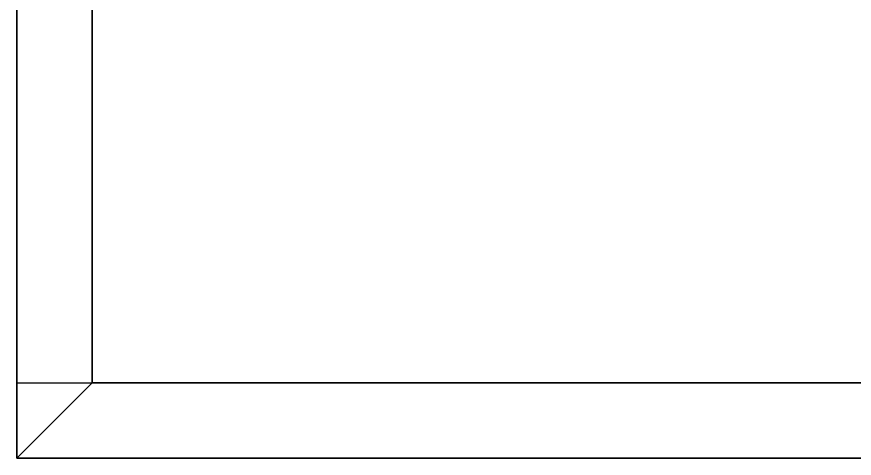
# Model space of a CAD drawing. Extents: x 0 to 3903, y -1756 to 0.
# Drawn here: x 0 to 1666, y -1756 to -878 of the extents above; entities that cross this region are included whole.
import ezdxf

# ---------------------------------------------------------------- set-up
doc = ezdxf.new("R2010")
doc.units = 0
doc.layers.add('LAYER0', color=7, linetype='CONTINUOUS')
doc.layers.add('LAYER1', color=7, linetype='CONTINUOUS')

msp = doc.modelspace()

# ---------------------------------------------------------------- linework, layer by layer
at = {"layer": 'LAYER0', "invisible_edges": 1}
for points in [[(3902.994, -18.002), (0.0042, -1756.002), (0.0042, -18.002), (3902.994, -18.002)], [(0.0042, -1756.002), (3902.994, -18.002), (3902.994, -1756.002), (0.0042, -1756.002)], [(0.0042, -18.002, 5), (0.0042, -1756.002), (0.0042, -1756.002, 5), (0.0042, -18.002, 5)], [(0.0042, -1756.002), (0.0042, -18.002, 5), (0.0042, -18.002), (0.0042, -1756.002)], [(3902.994, -1756.002, 5), (0.0042, -18.002, 5), (0.0042, -1756.002, 5), (3902.994, -1756.002, 5)], [(0.0042, -18.002, 5), (3902.994, -1756.002, 5), (3902.994, -18.002, 5), (0.0042, -18.002, 5)], [(3902.994, -1756.002, 5), (0.0042, -1756.002), (3902.994, -1756.002), (3902.994, -1756.002, 5)], [(0.0042, -1756.002), (3902.994, -1756.002, 5), (0.0042, -1756.002, 5), (0.0042, -1756.002)]]:
    msp.add_3dface(points, dxfattribs=at)
at = {"layer": 'LAYER1'}
for points, invisible_edges in [([(0.0021, -1606.003, 2130), (0.0021, -18.0032, 2955), (0.0021, -766.0032, 2130), (0.0021, -1606.003, 2130)], 3), ([(0.0021, -1606.003, 2130), (0.0021, -1756.003, 2955), (0.0021, -18.0032, 2955), (0.0021, -1606.003, 2130)], 5), ([(150.0021, -1606.003, 2955), (150.0021, -766.0032, 2130), (150.0021, -168.0032, 2955), (150.0021, -1606.003, 2955)], 3), ([(150.0021, -766.0032, 2130), (150.0021, -1606.003, 2955), (150.0021, -1606.003, 2130), (150.0021, -766.0032, 2130)], 1), ([(150.0021, -1606.003, 5), (0.0021, -1756.003, 5), (0.0021, -1606.003, 5), (150.0021, -1606.003, 5)], 1), ([(150.0021, -1606.003, 5), (3903.002, -1756.003, 5), (0.0021, -1756.003, 5), (150.0021, -1606.003, 5)], 5), ([(150.0021, -1606.003, 2955), (0.0021, -1756.003, 5), (0.0021, -1756.003, 2955), (150.0021, -1606.003, 2955)], 1), ([(0.0021, -1756.003, 5), (150.0021, -1606.003, 2955), (150.0021, -1606.003, 5), (0.0021, -1756.003, 5)], 1), ([(0.0021, -1606.003, 5), (0.0021, -1756.003, 5), (0.0021, -1606.003, 2130), (0.0021, -1606.003, 5)], 2), ([(0.0021, -1756.003, 2955), (0.0021, -1606.003, 2130), (0.0021, -1756.003, 5), (0.0021, -1756.003, 2955)], 3), ([(150.0021, -1606.003, 5), (0.0021, -1756.003, 2955), (0.0021, -1756.003, 5), (150.0021, -1606.003, 5)], 1), ([(0.0021, -1756.003, 2955), (150.0021, -1606.003, 5), (150.0021, -1606.003, 2955), (0.0021, -1756.003, 2955)], 1), ([(3903.002, -1756.003, 5), (150.0021, -1606.003, 5), (3753.002, -1606.003, 5), (3903.002, -1756.003, 5)], 5), ([(3753.002, -1606.003, 2955), (3510.002, -1606.003, 2195), (150.0021, -1606.003, 2955), (3753.002, -1606.003, 2955)], 3), ([(2875.002, -1606.003, 2195), (150.0021, -1606.003, 2955), (3510.002, -1606.003, 2195), (2875.002, -1606.003, 2195)], 3), ([(2115.002, -1606.003, 2175), (150.0021, -1606.003, 2955), (2875.002, -1606.003, 2195), (2115.002, -1606.003, 2175)], 7), ([(795.0021, -1606.003, 2175), (150.0021, -1606.003, 2955), (2115.002, -1606.003, 2175), (795.0021, -1606.003, 2175)], 3), ([(795.0021, -1606.003, 1050), (150.0021, -1606.003, 2955), (795.0021, -1606.003, 2175), (795.0021, -1606.003, 1050)], 3), ([(795.0021, -1606.003, 1050), (150.0021, -1606.003, 5), (150.0021, -1606.003, 2955), (795.0021, -1606.003, 1050)], 5), ([(150.0021, -1606.003, 5), (795.0021, -1606.003, 1050), (3753.002, -1606.003, 5), (150.0021, -1606.003, 5)], 3), ([(2115.002, -1606.003, 1050), (3753.002, -1606.003, 5), (795.0021, -1606.003, 1050), (2115.002, -1606.003, 1050)], 3), ([(0.0021, -1756.003, 2955), (2875.002, -1756.003, 2195), (3903.002, -1756.003, 2955), (0.0021, -1756.003, 2955)], 3), ([(0.0021, -1756.003, 2955), (795.0021, -1756.003, 2175), (2875.002, -1756.003, 2195), (0.0021, -1756.003, 2955)], 7), ([(0.0021, -1756.003, 2955), (795.0021, -1756.003, 1050), (795.0021, -1756.003, 2175), (0.0021, -1756.003, 2955)], 5), ([(795.0021, -1756.003, 1050), (0.0021, -1756.003, 5), (2115.002, -1756.003, 1050), (795.0021, -1756.003, 1050)], 3), ([(0.0021, -1756.003, 5), (795.0021, -1756.003, 1050), (0.0021, -1756.003, 2955), (0.0021, -1756.003, 5)], 3), ([(0.0021, -1756.003, 5), (3510.002, -1756.003, 1620), (2115.002, -1756.003, 1050), (0.0021, -1756.003, 5)], 7), ([(3903.002, -1756.003, 5), (3510.002, -1756.003, 1620), (0.0021, -1756.003, 5), (3903.002, -1756.003, 5)], 3), ([(2115.002, -1756.003, 2175), (2875.002, -1756.003, 2195), (795.0021, -1756.003, 2175), (2115.002, -1756.003, 2175)], 3)]:
    msp.add_3dface(points, dxfattribs=dict(at, invisible_edges=invisible_edges))

# ---------------------------------------------------------------- meshes
mesh = msp.add_polymesh((5, 2), dxfattribs=at)
for k, corner in enumerate([(150.0001, -168.0002, 2955), (150.0001, -1606, 2955), (3752.999, -168.0002, 2955), (150.0001, -168.0002, 2955), (3752.999, -1606, 2955), (3752.999, -168.0002, 2955), (150, -1606, 2955), (3752.999, -1606, 2955), (0, -1756, 2955), (3902.999, -1756, 2955)]):
    mesh.set_mesh_vertex(divmod(k, 2), corner)

doc.saveas('drawing.dxf')
